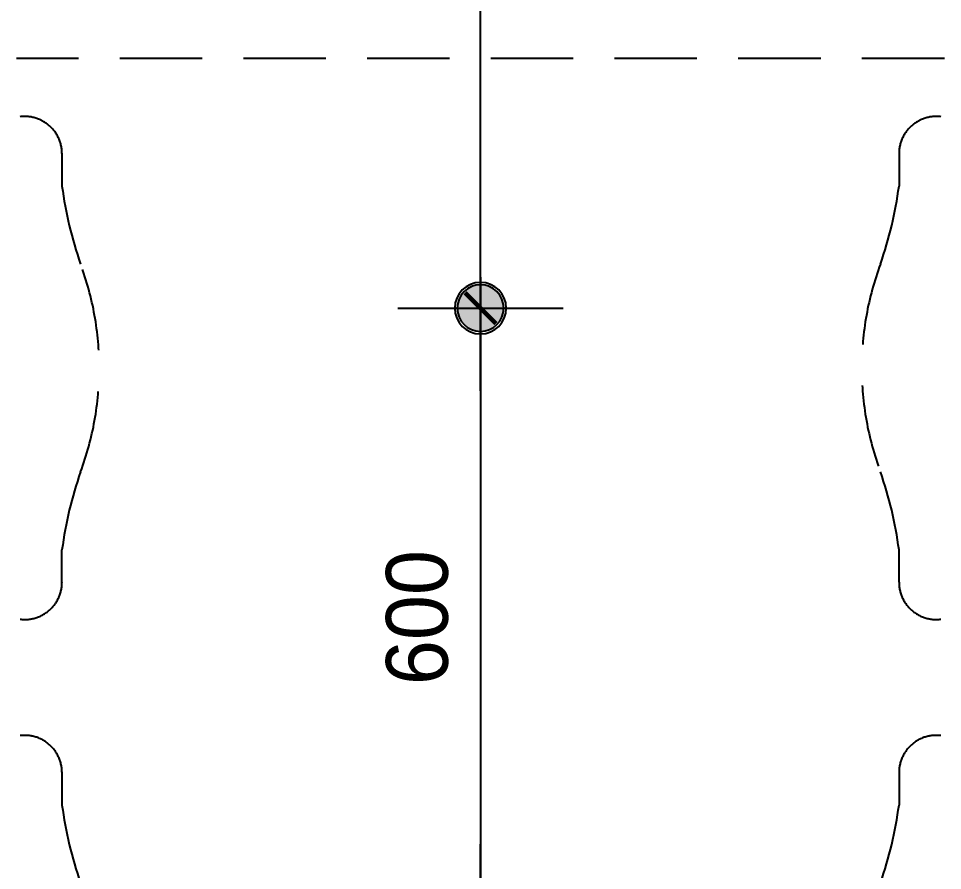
# Model space of a CAD drawing. Header units: millimetres. Extents: x 236955 to 308542, y 30900 to 88969.
# Drawn here: x 295216 to 296113, y 68913 to 69739 of the extents above; entities that cross this region are included whole.
import ezdxf

# ---------------------------------------------------------------- set-up
doc = ezdxf.new("R2010")
doc.units = ezdxf.units.MM
doc.header["$LTSCALE"] = 100
doc.header["$PDMODE"] = 3
doc.linetypes.add('DH-HID2', pattern=[1.2, 0.8, -0.4])
doc.layers.get('DEFPOINTS').update_dxf_attribs({"color": 248})
for name, color, linetype in [('07-DIM WAL', 5, 'Continuous'), ('CO-BATH', 6, 'Continuous'), ('FU-FURM', 251, 'DH-HID2'), ('RC-LIGHT', 7, 'Continuous')]:
    doc.layers.add(name, color=color, linetype=linetype)
doc.styles.add('HY 울릉도 L', font='')
doc.styles.get('HY 울릉도 L').set_extended_font_data('HY울릉도L')
doc.dimstyles.new('30', dxfattribs={"dimscale": 30, "dimtxt": 2, "dimasz": 1, "dimexe": 1, "dimexo": 1, "dimgap": 1, "dimtad": 1, "dimdec": 0, "dimrnd": 0.05, "dimdsep": 46, "dimlunit": 6, "dimtxsty": 'HY 울릉도 L', "dimblk": 'ARCHTICK', "dimcen": 2.5, "dimdle": 1, "dimclrd": 133, "dimclre": 133, "dimclrt": 30, "dimadec": 0, "dimazin": 0, "dimtfac": 1, "dimtdec": 0, "dimtix": 1, "dimtmove": 2, "dimatfit": 3, "dimldrblk": 'ARCHTICK', "dimfxl": 1, "dimlwd": -1, "dimlwe": -1, "dimarcsym": 0})

# ---------------------------------------------------------------- blocks, each defined once
blk = doc.blocks.new('vjswjdjeh')
at = {"layer": 'FU-FURM', "color": 8}
for p, q in [((333303.17, 63148.02), (332403.17, 63148.02)), ((332447.21, 63055.72), (332447.21, 63024.3)), ((333259.14, 63055.72), (333259.14, 63024.3)), ((332447.21, 62640.31), (332447.21, 62671.73)), ((333259.14, 62640.31), (333259.14, 62671.73)), ((332447.21, 62455.72), (332447.21, 62424.3)), ((333259.14, 62455.72), (333259.14, 62424.3))]:
    blk.add_line(p, q, dxfattribs=at)
for centre, radius, start, end in [((332411.07, 63055.72), 36.15, 0, 97.0165), ((333295.28, 63055.72), 36.15, 82.9835, 180), ((332811.87, 63071.58), 367.71, 187.38844, 199.51634), ((332894.48, 63071.58), 367.71, 340.48366, 352.61156), ((332193.64, 62848.02), 289.72, 339.65545, 20.34463), ((333512.71, 62848.02), 289.72, 159.65537, 200.34455), ((332811.87, 62624.45), 367.71, 160.48367, 172.61156), ((332894.48, 62624.45), 367.71, 7.38844, 19.51633), ((332411.07, 62640.31), 36.15, 262.9835, 0), ((333295.28, 62640.31), 36.15, 180, 277.0165), ((332411.07, 62455.72), 36.15, 0, 97.0165), ((333295.28, 62455.72), 36.15, 82.9835, 180), ((332811.87, 62471.58), 367.71, 187.38844, 199.51634), ((332894.48, 62471.58), 367.71, 340.48366, 352.61156)]:
    blk.add_arc(centre, radius, start, end, dxfattribs=at)
blk = doc.blocks.new('1')
at = {"linetype": 'Continuous'}
h = blk.add_hatch(color=4, dxfattribs=at)
h.dxf.hatch_style = 1
edge = h.paths.add_edge_path()
edge.add_arc((11539653.5, -14273503.8), 37.5, 0, 360)
at = {"color": 1, "linetype": 'Continuous'}
for p, q in [((11539653.5, -14273637.1), (11539653.5, -14273370.5)), ((11539520.2, -14273503.8), (11539786.8, -14273503.8))]:
    blk.add_line(p, q, dxfattribs=at)
at = {"color": 4, "linetype": 'Continuous'}
for radius in [41.5, 37.5]:
    blk.add_circle((11539653.5, -14273503.8), radius, dxfattribs=at)
blk = doc.blocks.new('_ArchTick')
at = {"color": 0, "linetype": 'ByBlock', "const_width": 0.15}
blk.add_lwpolyline([(-0.5, -0.5), (0.5, 0.5)], dxfattribs=at)
blk = doc.blocks.new('*D238')
at = {"layer": '07-DIM WAL', "color": 133}
for p, q in [((295664.61, 69488.5), (295664.61, 68828.5)), ((295694.61, 69458.5), (295694.61, 69458.5)), ((295694.61, 68858.5), (295694.61, 68858.5))]:
    blk.add_line(p, q, dxfattribs=at)
at = {"layer": 'DEFPOINTS', "color": 0}
for p in [(295664.61, 69458.5), (295664.61, 68858.5), (295664.61, 68858.5)]:
    blk.add_point(p, dxfattribs=at)
at = {"layer": '07-DIM WAL', "color": 133, "xscale": 30, "yscale": 30, "zscale": 30}
for p, rotation in [((295664.61, 69458.5), 90), ((295664.61, 68858.5), 270)]:
    blk.add_blockref('_ArchTick', p, dxfattribs=dict(at, rotation=rotation))
at = {"layer": '07-DIM WAL', "color": 30, "insert": (295603.35, 69158.5), "char_height": 60, "attachment_point": 5, "rotation": 90, "style": 'HY 울릉도 L'}
blk.add_mtext('600', dxfattribs=at)
blk = doc.blocks.new('*D239')
at = {"layer": '07-DIM WAL', "color": 133}
for p, q in [((295664.61, 69428.5), (295664.61, 70500.5)), ((295670.11, 70470.5), (295634.61, 70470.5)), ((295694.61, 69458.5), (295694.61, 69458.5))]:
    blk.add_line(p, q, dxfattribs=at)
at = {"layer": 'DEFPOINTS', "color": 0}
for p in [(295664.61, 70470.5), (295700.11, 70470.5), (295664.61, 69458.5)]:
    blk.add_point(p, dxfattribs=at)
at = {"layer": '07-DIM WAL', "color": 133, "xscale": 30, "yscale": 30, "zscale": 30}
for p, rotation in [((295664.61, 70470.5), 90), ((295664.61, 69458.5), 270)]:
    blk.add_blockref('_ArchTick', p, dxfattribs=dict(at, rotation=rotation))
at = {"layer": '07-DIM WAL', "color": 30, "insert": (295598.67, 69964.5), "char_height": 60, "attachment_point": 5, "rotation": 90, "style": 'HY 울릉도 L'}
blk.add_mtext('1,012', dxfattribs=at)

msp = doc.modelspace()

# ---------------------------------------------------------------- block references
at = {"layer": 'CO-BATH'}
msp.add_blockref('vjswjdjeh', (-37188.56, 6552.48), dxfattribs=at)
at = {"layer": 'RC-LIGHT', "xscale": -0.6024096385271789, "yscale": 0.6024096385271789, "zscale": 0.6024096385271789, "rotation": 270}
for p in [(8894160.87, -6882139.99), (8894160.87, -6882739.99)]:
    msp.add_blockref('1', p, dxfattribs=at)

# ---------------------------------------------------------------- dimensions: what is measured, and where the dimension line sits
at = {"layer": '07-DIM WAL'}
dim = msp.add_linear_dim(base=(295664.61, 70470.5), p1=(295664.61, 69458.5), p2=(295700.11, 70470.5), angle=90, dimstyle='30', dxfattribs=at)
dim.commit()
dim.dimension.update_dxf_attribs({"geometry": '*D239', "text_midpoint": (295598.67, 69964.5)})
dim = msp.add_linear_dim(base=(295664.61, 68858.5), p1=(295664.61, 69458.5), p2=(295664.61, 68858.5), angle=90, dimstyle='30', override={"dimfxl": 1.25}, dxfattribs=at)
dim.commit()
dim.dimension.update_dxf_attribs({"geometry": '*D238', "text_midpoint": (295603.35, 69158.5)})

doc.saveas('drawing.dxf')
